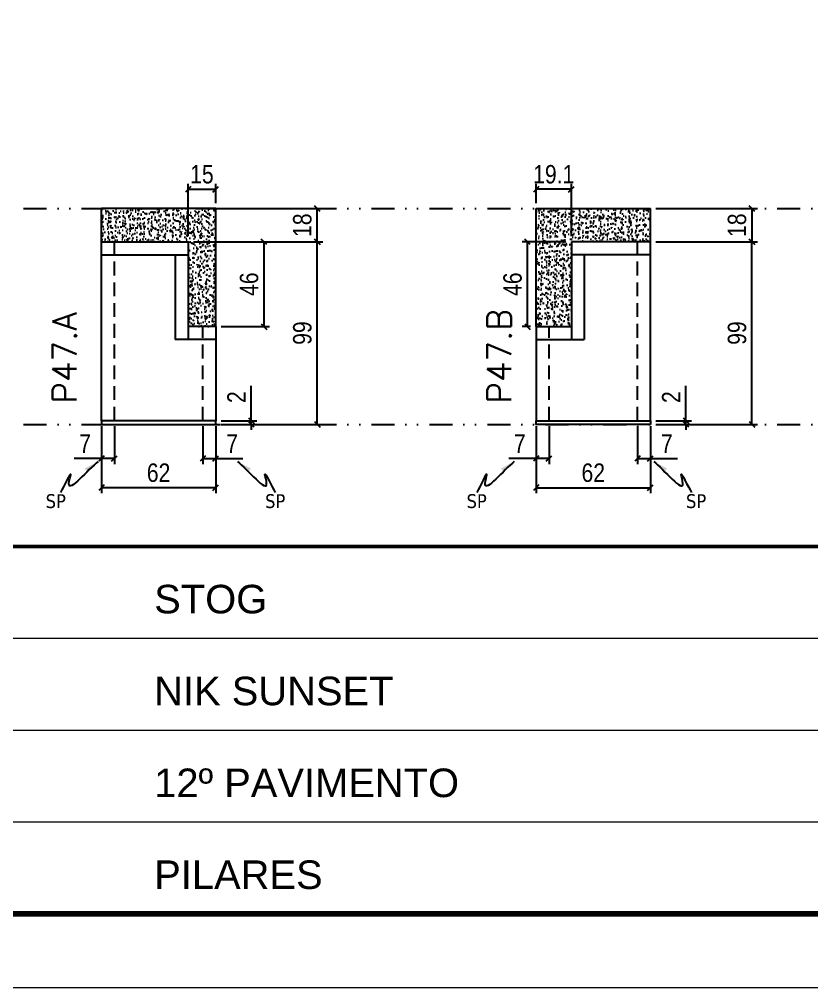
# Model space of a CAD drawing. Extents: x 808 to 7089, y -98 to 17032.
# Drawn here: x 1434 to 1863, y 9091 to 9616 of the extents above; entities that cross this region are included whole.
import ezdxf

# ---------------------------------------------------------------- set-up
doc = ezdxf.new("R2010")
doc.units = 0
for name, pattern in [('CONTINUO', [0]), ('DASHED', [0.75, 0.5, -0.25]), ('DIVIDE2', [0.625, 0.25, -0.125, 0, -0.125, 0, -0.125]), ('HIDDEN', [0.375, 0.25, -0.125])]:
    doc.linetypes.add(name, pattern=pattern)
for name, color, linetype in [('COTA', 241, 'Continuous'), ('Nível', 160, 'Continuous'), ('Painéis', 200, 'Continuous'), ('SARR_2.2x7', 40, 'Continuous'), ('Sarrafo de Pressão', 42, 'HIDDEN'), ('texto', 7, 'Continuous')]:
    doc.layers.add(name, color=color, linetype=linetype)
for name, color, linetype, lineweight in [('Folhas', 255, 'Continuous', 9), ('SARRAFO DE PRESSAO', 251, 'DASHED', 9), ('Texto Seção', 7, 'Continuous', 15)]:
    doc.layers.add(name, color=color, linetype=linetype, lineweight=lineweight)
doc.styles.add('ARIAL', font='arial.ttf')
doc.styles.add('COTA TECNICA', font='techl___.ttf', dxfattribs={"height": 10})
doc.styles.add('COTA TECNICA-50', font='techl___.ttf', dxfattribs={"height": 10})
doc.styles.add('REGUA-120', font='ROMANS.shx', dxfattribs={"height": 15})
doc.styles.get("Standard").update_dxf_attribs({"font": 'arial.ttf'})
doc.dimstyles.new('COTA PAINEL-50', dxfattribs={"dimtxt": 10, "dimasz": 3, "dimexe": 3, "dimexo": 3, "dimgap": 3, "dimtad": 1, "dimdec": 1, "dimzin": 12, "dimdsep": 46, "dimtxsty": 'COTA TECNICA-50', "dimblk1": 'OBLIQUE', "dimblk2": 'OBLIQUE', "dimsah": 1, "dimcen": 0.9, "dimclrd": 4, "dimclre": 4, "dimclrt": 240, "dimadec": 1, "dimazin": 3, "dimtfac": 1, "dimtdec": 1, "dimtmove": 0, "dimatfit": 3, "dimfxl": 1, "dimtolj": 1, "dimtzin": 12, "dimarcsym": 0})
doc.dimstyles.new('PAINEL', dxfattribs={"dimtxt": 10, "dimasz": 3, "dimexe": 3, "dimexo": 3, "dimgap": 3, "dimtad": 1, "dimdec": 1, "dimzin": 12, "dimdsep": 46, "dimtxsty": 'COTA TECNICA', "dimblk1": 'OBLIQUE', "dimblk2": 'OBLIQUE', "dimsah": 1, "dimcen": 0.9, "dimclrd": 4, "dimclre": 4, "dimclrt": 240, "dimadec": 1, "dimazin": 3, "dimtfac": 1, "dimtdec": 1, "dimtmove": 0, "dimatfit": 3, "dimfxl": 1, "dimtolj": 1, "dimtzin": 12, "dimarcsym": 0})
doc.dimstyles.get("Standard").update_dxf_attribs({"dimtxt": 0.18, "dimasz": 0.18, "dimexe": 0.18, "dimexo": 0.0625, "dimgap": 0.09, "dimtad": 0, "dimtih": 1, "dimtoh": 1, "dimdec": 4, "dimzin": 0, "dimdsep": 46, "dimtxsty": 'Standard', "dimcen": 0.09, "dimadec": 0, "dimazin": 0, "dimtfac": 1, "dimtdec": 4, "dimtofl": 0, "dimtmove": 0, "dimatfit": 3, "dimfxl": 1, "dimtolj": 1, "dimtzin": 0, "dimarcsym": 0})

# ---------------------------------------------------------------- blocks, each defined once
blk = doc.blocks.new('9999999999')
at = {"color": 30, "linetype": 'CONTINUO'}
for p, q in [((98564.56, 34379.64), (99583.98, 34379.64)), ((98564.56, 34329.83), (99487.98, 34329.83)), ((98564.56, 34280.02), (99487.98, 34280.02))]:
    blk.add_line(p, q, dxfattribs=at)
at = {"color": 30, "linetype": 'CONTINUO', "const_width": 2}
blk.add_lwpolyline([(99583.98, 34230.21), (99583.98, 34414.45, 0.414214), (99568.98, 34429.45), (98228.98, 34429.45, 0.414214), (98213.98, 34414.45), (98213.98, 34245.21, 0.414214), (98228.98, 34230.21), (99583.98, 34230.21)], format="xyb", dxfattribs=at)
at = {"layer": 'Folhas'}
blk.add_lwpolyline([(98138.98, 34190.21), (99623.98, 34190.21), (99623.98, 35240.21), (98138.98, 35240.21)], close=True, dxfattribs=at)
at = {"layer": 'Folhas', "color": 30, "const_width": 3}
blk.add_lwpolyline([(98213.98, 34230.21), (99583.98, 34230.21), (99583.98, 35200.21), (98213.98, 35200.21)], close=True, dxfattribs=at)
at = {"color": 7, "linetype": 'Continuous', "ltscale": 5, "style": 'ARIAL'}
for s, height, p in [('STOG', 15.483, (98837.68, 34393.13)), ('NIK SUNSET', 15.483, (98837.68, 34343.32)), ('12º PAVIMENTO', 15.4829, (98837.68, 34293.51)), ('PILARES', 15.483, (98837.68, 34243.7))]:
    blk.add_text(s, height=height, dxfattribs=at).set_placement(p)
blk = doc.blocks.new('_Oblique')
at = {"color": 0, "linetype": 'ByBlock', "lineweight": -2}
blk.add_line((-0.5, -0.5), (0.5, 0.5), dxfattribs=at)
blk = doc.blocks.new('*D1799')
at = {"layer": 'COTA', "color": 4, "lineweight": -2, "transparency": 16777216}
for p, q in [((1478.25, 9395.44), (1478.25, 9359.08)), ((1540.25, 9395.44), (1540.25, 9359.08)), ((1540.25, 9362.08), (1478.25, 9362.08))]:
    blk.add_line(p, q, dxfattribs=at)
at = {"layer": 'Defpoints', "color": 0, "transparency": 16777216}
for p in [(1478.25, 9398.44), (1540.25, 9398.44), (1478.25, 9362.08)]:
    blk.add_point(p, dxfattribs=at)
at = {"layer": 'COTA', "color": 4, "lineweight": -2, "transparency": 16777216, "xscale": 3, "yscale": 3, "zscale": 3, "rotation": 180}
blk.add_blockref('_Oblique', (1478.25, 9362.08), dxfattribs=at)
at = {"layer": 'COTA', "color": 4, "lineweight": -2, "transparency": 16777216, "xscale": 3, "yscale": 3, "zscale": 3}
blk.add_blockref('_Oblique', (1540.25, 9362.08), dxfattribs=at)
at = {"layer": 'COTA', "color": 240, "transparency": 16777216, "insert": (1509.25, 9370.18), "char_height": 10, "attachment_point": 5, "style": 'COTA TECNICA'}
blk.add_mtext('\\A1;62', dxfattribs=at)
blk = doc.blocks.new('*D1800')
at = {"layer": 'COTA', "color": 4, "lineweight": -2, "transparency": 16777216}
for p, q in [((1533.25, 9395.44), (1533.25, 9374.93)), ((1540.25, 9393.44), (1540.25, 9374.93)), ((1533.25, 9377.93), (1540.25, 9377.93)), ((1540.25, 9377.93), (1554.98, 9377.93))]:
    blk.add_line(p, q, dxfattribs=at)
at = {"layer": 'Defpoints', "color": 0, "transparency": 16777216}
for p in [(1533.25, 9398.44), (1540.25, 9396.44), (1540.25, 9377.93)]:
    blk.add_point(p, dxfattribs=at)
at = {"layer": 'COTA', "color": 4, "lineweight": -2, "transparency": 16777216, "xscale": 3, "yscale": 3, "zscale": 3, "rotation": 180}
blk.add_blockref('_Oblique', (1533.25, 9377.93), dxfattribs=at)
at = {"layer": 'COTA', "color": 4, "lineweight": -2, "transparency": 16777216, "xscale": 3, "yscale": 3, "zscale": 3}
blk.add_blockref('_Oblique', (1540.25, 9377.93), dxfattribs=at)
at = {"layer": 'COTA', "color": 240, "transparency": 16777216, "insert": (1549.11, 9386), "char_height": 10, "attachment_point": 5, "style": 'COTA TECNICA-50'}
blk.add_mtext('\\A1;7', dxfattribs=at)
blk = doc.blocks.new('*D1801')
at = {"layer": 'COTA', "color": 4, "lineweight": -2, "transparency": 16777216}
for p, q in [((1478.25, 9393.44), (1478.25, 9374.93)), ((1485.25, 9395.44), (1485.25, 9374.93)), ((1478.25, 9377.93), (1463.52, 9377.93)), ((1485.25, 9377.93), (1478.25, 9377.93))]:
    blk.add_line(p, q, dxfattribs=at)
at = {"layer": 'Defpoints', "color": 0, "transparency": 16777216}
for p in [(1485.25, 9398.44), (1478.25, 9396.44), (1478.25, 9377.93)]:
    blk.add_point(p, dxfattribs=at)
at = {"layer": 'COTA', "color": 4, "lineweight": -2, "transparency": 16777216, "xscale": 3, "yscale": 3, "zscale": 3, "rotation": 180}
blk.add_blockref('_Oblique', (1478.25, 9377.93), dxfattribs=at)
at = {"layer": 'COTA', "color": 4, "lineweight": -2, "transparency": 16777216, "xscale": 3, "yscale": 3, "zscale": 3}
blk.add_blockref('_Oblique', (1485.25, 9377.93), dxfattribs=at)
at = {"layer": 'COTA', "color": 240, "transparency": 16777216, "insert": (1469.38, 9386), "char_height": 10, "attachment_point": 5, "style": 'COTA TECNICA-50'}
blk.add_mtext('\\A1;7', dxfattribs=at)
blk = doc.blocks.new('*D1802')
at = {"layer": 'COTA', "color": 4, "linetype": 'ByBlock', "lineweight": -2, "transparency": 16777216}
for p, q in [((1543.25, 9495.44), (1598.33, 9495.44)), ((1595.33, 9396.44), (1595.33, 9495.44)), ((1543.25, 9396.44), (1598.33, 9396.44))]:
    blk.add_line(p, q, dxfattribs=at)
at = {"layer": 'Defpoints', "color": 0, "linetype": 'ByBlock', "transparency": 16777216}
for p in [(1540.25, 9495.44), (1595.33, 9495.44), (1540.25, 9396.44)]:
    blk.add_point(p, dxfattribs=at)
at = {"layer": 'COTA', "color": 4, "linetype": 'ByBlock', "lineweight": -2, "transparency": 16777216, "xscale": 3, "yscale": 3, "zscale": 3}
for p, rotation in [((1595.33, 9495.44), 90), ((1595.33, 9396.44), 270)]:
    blk.add_blockref('_Oblique', p, dxfattribs=dict(at, rotation=rotation))
at = {"layer": 'COTA', "color": 240, "linetype": 'ByBlock', "transparency": 16777216, "insert": (1587.24, 9445.94), "char_height": 10, "attachment_point": 5, "rotation": 90, "style": 'COTA TECNICA'}
blk.add_mtext('\\A1;99', dxfattribs=at)
blk = doc.blocks.new('*D1803')
at = {"layer": 'COTA', "color": 4, "lineweight": -2, "transparency": 16777216}
for p, q in [((1559.5, 9398.44), (1559.5, 9417.24)), ((1543.25, 9398.44), (1562.5, 9398.44)), ((1559.5, 9396.44), (1559.5, 9398.44)), ((1543.25, 9396.44), (1562.5, 9396.44)), ((1559.5, 9396.44), (1559.5, 9393.44))]:
    blk.add_line(p, q, dxfattribs=at)
at = {"layer": 'Defpoints', "color": 0, "transparency": 16777216}
for p in [(1540.25, 9398.44), (1540.25, 9396.44), (1559.5, 9396.44)]:
    blk.add_point(p, dxfattribs=at)
at = {"layer": 'COTA', "color": 4, "lineweight": -2, "transparency": 16777216, "xscale": 3, "yscale": 3, "zscale": 3}
for p, rotation in [((1559.5, 9398.44), 270), ((1559.5, 9396.44), 90)]:
    blk.add_blockref('_Oblique', p, dxfattribs=dict(at, rotation=rotation))
at = {"layer": 'COTA', "color": 240, "transparency": 16777216, "insert": (1551.5, 9411.19), "char_height": 10, "attachment_point": 5, "rotation": 90, "style": 'COTA TECNICA-50'}
blk.add_mtext('\\A1;2', dxfattribs=at)
blk = doc.blocks.new('*D1804')
at = {"layer": 'COTA', "color": 4, "linetype": 'ByBlock', "lineweight": -2, "transparency": 16777216}
for p, q in [((1543.25, 9495.44), (1598.33, 9495.44)), ((1595.33, 9396.44), (1595.33, 9495.44)), ((1543.25, 9396.44), (1598.33, 9396.44))]:
    blk.add_line(p, q, dxfattribs=at)
at = {"layer": 'Defpoints', "color": 0, "linetype": 'ByBlock', "transparency": 16777216}
for p in [(1540.25, 9495.44), (1595.33, 9495.44), (1540.25, 9396.44)]:
    blk.add_point(p, dxfattribs=at)
at = {"layer": 'COTA', "color": 4, "linetype": 'ByBlock', "lineweight": -2, "transparency": 16777216, "xscale": 3, "yscale": 3, "zscale": 3}
for p, rotation in [((1595.33, 9495.44), 90), ((1595.33, 9396.44), 270)]:
    blk.add_blockref('_Oblique', p, dxfattribs=dict(at, rotation=rotation))
at = {"layer": 'COTA', "color": 240, "linetype": 'ByBlock', "transparency": 16777216, "insert": (1587.24, 9445.94), "char_height": 10, "attachment_point": 5, "rotation": 90, "style": 'COTA TECNICA'}
blk.add_mtext('\\A1;99', dxfattribs=at)
blk = doc.blocks.new('*D1782')
at = {"layer": 'COTA', "color": 4, "lineweight": -2, "transparency": 16777216}
for p, q in [((1714.01, 9395.44), (1714.01, 9359.08)), ((1776.01, 9395.44), (1776.01, 9359.08)), ((1714.01, 9362.08), (1776.01, 9362.08))]:
    blk.add_line(p, q, dxfattribs=at)
at = {"layer": 'Defpoints', "color": 0, "transparency": 16777216}
for p in [(1714.01, 9398.44), (1776.01, 9398.44), (1776.01, 9362.08)]:
    blk.add_point(p, dxfattribs=at)
at = {"layer": 'COTA', "color": 4, "lineweight": -2, "transparency": 16777216, "xscale": 3, "yscale": 3, "zscale": 3, "rotation": 180}
blk.add_blockref('_Oblique', (1714.01, 9362.08), dxfattribs=at)
at = {"layer": 'COTA', "color": 4, "lineweight": -2, "transparency": 16777216, "xscale": 3, "yscale": 3, "zscale": 3}
blk.add_blockref('_Oblique', (1776.01, 9362.08), dxfattribs=at)
at = {"layer": 'COTA', "color": 240, "transparency": 16777216, "insert": (1745.01, 9370.18), "char_height": 10, "attachment_point": 5, "style": 'COTA TECNICA'}
blk.add_mtext('\\A1;62', dxfattribs=at)
blk = doc.blocks.new('*D1783')
at = {"layer": 'COTA', "color": 4, "lineweight": -2, "transparency": 16777216}
for p, q in [((1714.01, 9393.44), (1714.01, 9374.93)), ((1721.01, 9395.44), (1721.01, 9374.93)), ((1714.01, 9377.93), (1699.28, 9377.93)), ((1721.01, 9377.93), (1714.01, 9377.93))]:
    blk.add_line(p, q, dxfattribs=at)
at = {"layer": 'Defpoints', "color": 0, "transparency": 16777216}
for p in [(1721.01, 9398.44), (1714.01, 9396.44), (1714.01, 9377.93)]:
    blk.add_point(p, dxfattribs=at)
at = {"layer": 'COTA', "color": 4, "lineweight": -2, "transparency": 16777216, "xscale": 3, "yscale": 3, "zscale": 3, "rotation": 180}
blk.add_blockref('_Oblique', (1714.01, 9377.93), dxfattribs=at)
at = {"layer": 'COTA', "color": 4, "lineweight": -2, "transparency": 16777216, "xscale": 3, "yscale": 3, "zscale": 3}
blk.add_blockref('_Oblique', (1721.01, 9377.93), dxfattribs=at)
at = {"layer": 'COTA', "color": 240, "transparency": 16777216, "insert": (1705.15, 9386), "char_height": 10, "attachment_point": 5, "style": 'COTA TECNICA-50'}
blk.add_mtext('\\A1;7', dxfattribs=at)
blk = doc.blocks.new('*D1784')
at = {"layer": 'COTA', "color": 4, "lineweight": -2, "transparency": 16777216}
for p, q in [((1769.01, 9395.44), (1769.01, 9374.93)), ((1776.01, 9393.44), (1776.01, 9374.93)), ((1769.01, 9377.93), (1776.01, 9377.93)), ((1776.01, 9377.93), (1790.74, 9377.93))]:
    blk.add_line(p, q, dxfattribs=at)
at = {"layer": 'Defpoints', "color": 0, "transparency": 16777216}
for p in [(1769.01, 9398.44), (1776.01, 9396.44), (1776.01, 9377.93)]:
    blk.add_point(p, dxfattribs=at)
at = {"layer": 'COTA', "color": 4, "lineweight": -2, "transparency": 16777216, "xscale": 3, "yscale": 3, "zscale": 3, "rotation": 180}
blk.add_blockref('_Oblique', (1769.01, 9377.93), dxfattribs=at)
at = {"layer": 'COTA', "color": 4, "lineweight": -2, "transparency": 16777216, "xscale": 3, "yscale": 3, "zscale": 3}
blk.add_blockref('_Oblique', (1776.01, 9377.93), dxfattribs=at)
at = {"layer": 'COTA', "color": 240, "transparency": 16777216, "insert": (1784.88, 9386), "char_height": 10, "attachment_point": 5, "style": 'COTA TECNICA-50'}
blk.add_mtext('\\A1;7', dxfattribs=at)
blk = doc.blocks.new('*D1785')
at = {"layer": 'COTA', "color": 4, "linetype": 'ByBlock', "lineweight": -2, "transparency": 16777216}
for p, q in [((1779.01, 9495.44), (1834.09, 9495.44)), ((1831.09, 9396.44), (1831.09, 9495.44)), ((1779.01, 9396.44), (1834.09, 9396.44))]:
    blk.add_line(p, q, dxfattribs=at)
at = {"layer": 'Defpoints', "color": 0, "linetype": 'ByBlock', "transparency": 16777216}
for p in [(1776.01, 9495.44), (1831.09, 9495.44), (1776.01, 9396.44)]:
    blk.add_point(p, dxfattribs=at)
at = {"layer": 'COTA', "color": 4, "linetype": 'ByBlock', "lineweight": -2, "transparency": 16777216, "xscale": 3, "yscale": 3, "zscale": 3}
for p, rotation in [((1831.09, 9495.44), 90), ((1831.09, 9396.44), 270)]:
    blk.add_blockref('_Oblique', p, dxfattribs=dict(at, rotation=rotation))
at = {"layer": 'COTA', "color": 240, "linetype": 'ByBlock', "transparency": 16777216, "insert": (1823.01, 9445.94), "char_height": 10, "attachment_point": 5, "rotation": 90, "style": 'COTA TECNICA'}
blk.add_mtext('\\A1;99', dxfattribs=at)
blk = doc.blocks.new('*D1786')
at = {"layer": 'COTA', "color": 4, "lineweight": -2, "transparency": 16777216}
for p, q in [((1795.27, 9398.44), (1795.27, 9417.24)), ((1779.01, 9398.44), (1798.27, 9398.44)), ((1795.27, 9396.44), (1795.27, 9398.44)), ((1779.01, 9396.44), (1798.27, 9396.44)), ((1795.27, 9396.44), (1795.27, 9393.44))]:
    blk.add_line(p, q, dxfattribs=at)
at = {"layer": 'Defpoints', "color": 0, "transparency": 16777216}
for p in [(1776.01, 9398.44), (1776.01, 9396.44), (1795.27, 9396.44)]:
    blk.add_point(p, dxfattribs=at)
at = {"layer": 'COTA', "color": 4, "lineweight": -2, "transparency": 16777216, "xscale": 3, "yscale": 3, "zscale": 3}
for p, rotation in [((1795.27, 9398.44), 270), ((1795.27, 9396.44), 90)]:
    blk.add_blockref('_Oblique', p, dxfattribs=dict(at, rotation=rotation))
at = {"layer": 'COTA', "color": 240, "transparency": 16777216, "insert": (1787.27, 9411.19), "char_height": 10, "attachment_point": 5, "rotation": 90, "style": 'COTA TECNICA-50'}
blk.add_mtext('\\A1;2', dxfattribs=at)
blk = doc.blocks.new('*D1787')
at = {"layer": 'COTA', "color": 4, "linetype": 'ByBlock', "lineweight": -2, "transparency": 16777216}
for p, q in [((1779.01, 9495.44), (1834.09, 9495.44)), ((1831.09, 9396.44), (1831.09, 9495.44)), ((1779.01, 9396.44), (1834.09, 9396.44))]:
    blk.add_line(p, q, dxfattribs=at)
at = {"layer": 'Defpoints', "color": 0, "linetype": 'ByBlock', "transparency": 16777216}
for p in [(1776.01, 9495.44), (1831.09, 9495.44), (1776.01, 9396.44)]:
    blk.add_point(p, dxfattribs=at)
at = {"layer": 'COTA', "color": 4, "linetype": 'ByBlock', "lineweight": -2, "transparency": 16777216, "xscale": 3, "yscale": 3, "zscale": 3}
for p, rotation in [((1831.09, 9495.44), 90), ((1831.09, 9396.44), 270)]:
    blk.add_blockref('_Oblique', p, dxfattribs=dict(at, rotation=rotation))
at = {"layer": 'COTA', "color": 240, "linetype": 'ByBlock', "transparency": 16777216, "insert": (1823.01, 9445.94), "char_height": 10, "attachment_point": 5, "rotation": 90, "style": 'COTA TECNICA'}
blk.add_mtext('\\A1;99', dxfattribs=at)
blk = doc.blocks.new('*D1790')
at = {"layer": 'COTA', "color": 4, "lineweight": -2, "transparency": 16777216}
for p, q in [((1779.01, 9513.44), (1834.09, 9513.44)), ((1831.09, 9513.44), (1831.09, 9495.44)), ((1779.01, 9495.44), (1834.09, 9495.44))]:
    blk.add_line(p, q, dxfattribs=at)
at = {"layer": 'Defpoints', "color": 0, "transparency": 16777216}
for p in [(1776.01, 9513.44), (1776.01, 9495.44), (1831.09, 9495.44)]:
    blk.add_point(p, dxfattribs=at)
at = {"layer": 'COTA', "color": 4, "lineweight": -2, "transparency": 16777216, "xscale": 3, "yscale": 3, "zscale": 3}
for p, rotation in [((1831.09, 9513.44), 90), ((1831.09, 9495.44), 270)]:
    blk.add_blockref('_Oblique', p, dxfattribs=dict(at, rotation=rotation))
at = {"layer": 'COTA', "color": 240, "transparency": 16777216, "insert": (1823, 9504.44), "char_height": 10, "attachment_point": 5, "rotation": 90, "style": 'COTA TECNICA-50'}
blk.add_mtext('\\A1;18', dxfattribs=at)
blk = doc.blocks.new('*D1791')
at = {"layer": 'COTA', "color": 4, "lineweight": -2, "transparency": 16777216}
for p, q in [((1529.25, 9513.44), (1598.33, 9513.44)), ((1595.33, 9495.44), (1595.33, 9513.44)), ((1543.25, 9495.44), (1598.33, 9495.44))]:
    blk.add_line(p, q, dxfattribs=at)
at = {"layer": 'Defpoints', "color": 0, "transparency": 16777216}
for p in [(1526.25, 9513.44), (1595.33, 9513.44), (1540.25, 9495.44)]:
    blk.add_point(p, dxfattribs=at)
at = {"layer": 'COTA', "color": 4, "lineweight": -2, "transparency": 16777216, "xscale": 3, "yscale": 3, "zscale": 3}
for p, rotation in [((1595.33, 9513.44), 90), ((1595.33, 9495.44), 270)]:
    blk.add_blockref('_Oblique', p, dxfattribs=dict(at, rotation=rotation))
at = {"layer": 'COTA', "color": 240, "transparency": 16777216, "insert": (1587.23, 9504.44), "char_height": 10, "attachment_point": 5, "rotation": 90, "style": 'COTA TECNICA-50'}
blk.add_mtext('\\A1;18', dxfattribs=at)
blk = doc.blocks.new('*D1809')
at = {"layer": 'COTA', "color": 4, "lineweight": -2, "transparency": 16777216}
for p, q in [((1528.25, 9495.44), (1569.46, 9495.44)), ((1566.46, 9449.44), (1566.46, 9495.44)), ((1543.25, 9449.44), (1569.46, 9449.44))]:
    blk.add_line(p, q, dxfattribs=at)
at = {"layer": 'Defpoints', "color": 0, "transparency": 16777216}
for p in [(1525.25, 9495.44), (1566.46, 9495.44), (1540.25, 9449.44)]:
    blk.add_point(p, dxfattribs=at)
at = {"layer": 'COTA', "color": 4, "lineweight": -2, "transparency": 16777216, "xscale": 3, "yscale": 3, "zscale": 3}
for p, rotation in [((1566.46, 9495.44), 90), ((1566.46, 9449.44), 270)]:
    blk.add_blockref('_Oblique', p, dxfattribs=dict(at, rotation=rotation))
at = {"layer": 'COTA', "color": 240, "transparency": 16777216, "insert": (1558.36, 9472.44), "char_height": 10, "attachment_point": 5, "rotation": 90, "style": 'COTA TECNICA'}
blk.add_mtext('\\A1;46', dxfattribs=at)
blk = doc.blocks.new('*D1810')
at = {"layer": 'COTA', "color": 4, "lineweight": -2, "transparency": 16777216}
for p, q in [((1525.25, 9498.44), (1525.25, 9526.89)), ((1525.25, 9523.89), (1540.25, 9523.89)), ((1540.25, 9516.44), (1540.25, 9526.89))]:
    blk.add_line(p, q, dxfattribs=at)
at = {"layer": 'Defpoints', "color": 0, "transparency": 16777216}
for p in [(1540.25, 9523.89), (1540.25, 9513.44), (1525.25, 9495.44)]:
    blk.add_point(p, dxfattribs=at)
at = {"layer": 'COTA', "color": 4, "lineweight": -2, "transparency": 16777216, "xscale": 3, "yscale": 3, "zscale": 3, "rotation": 180}
blk.add_blockref('_Oblique', (1525.25, 9523.89), dxfattribs=at)
at = {"layer": 'COTA', "color": 4, "lineweight": -2, "transparency": 16777216, "xscale": 3, "yscale": 3, "zscale": 3}
blk.add_blockref('_Oblique', (1540.25, 9523.89), dxfattribs=at)
at = {"layer": 'COTA', "color": 240, "transparency": 16777216, "insert": (1532.75, 9532), "char_height": 10, "attachment_point": 5, "style": 'COTA TECNICA'}
blk.add_mtext('\\A1;15', dxfattribs=at)
blk = doc.blocks.new('*D1811')
at = {"layer": 'COTA', "color": 4, "lineweight": -2, "transparency": 16777216}
for p, q in [((1730.11, 9495.44), (1706.37, 9495.44)), ((1709.37, 9449.44), (1709.37, 9495.44)), ((1711.01, 9449.44), (1706.37, 9449.44))]:
    blk.add_line(p, q, dxfattribs=at)
at = {"layer": 'Defpoints', "color": 0, "transparency": 16777216}
for p in [(1709.37, 9495.44), (1733.11, 9495.44), (1714.01, 9449.44)]:
    blk.add_point(p, dxfattribs=at)
at = {"layer": 'COTA', "color": 4, "lineweight": -2, "transparency": 16777216, "xscale": 3, "yscale": 3, "zscale": 3}
for p, rotation in [((1709.37, 9495.44), 90), ((1709.37, 9449.44), 270)]:
    blk.add_blockref('_Oblique', p, dxfattribs=dict(at, rotation=rotation))
at = {"layer": 'COTA', "color": 240, "transparency": 16777216, "insert": (1701.27, 9472.44), "char_height": 10, "attachment_point": 5, "rotation": 90, "style": 'COTA TECNICA'}
blk.add_mtext('\\A1;46', dxfattribs=at)
blk = doc.blocks.new('*D1798')
at = {"layer": 'COTA', "color": 4, "lineweight": -2, "transparency": 16777216}
for p, q in [((1714.01, 9516.44), (1714.01, 9526.89)), ((1733.11, 9523.89), (1714.01, 9523.89)), ((1733.11, 9498.44), (1733.11, 9526.89))]:
    blk.add_line(p, q, dxfattribs=at)
at = {"layer": 'Defpoints', "color": 0, "transparency": 16777216}
for p in [(1714.01, 9523.89), (1714.01, 9513.44), (1733.11, 9495.44)]:
    blk.add_point(p, dxfattribs=at)
at = {"layer": 'COTA', "color": 4, "lineweight": -2, "transparency": 16777216, "xscale": 3, "yscale": 3, "zscale": 3, "rotation": 180}
blk.add_blockref('_Oblique', (1714.01, 9523.89), dxfattribs=at)
at = {"layer": 'COTA', "color": 4, "lineweight": -2, "transparency": 16777216, "xscale": 3, "yscale": 3, "zscale": 3}
blk.add_blockref('_Oblique', (1733.11, 9523.89), dxfattribs=at)
at = {"layer": 'COTA', "color": 240, "transparency": 16777216, "insert": (1723.56, 9531.98), "char_height": 10, "attachment_point": 5, "style": 'COTA TECNICA'}
blk.add_mtext('\\A1;19.1', dxfattribs=at)

msp = doc.modelspace()

# ---------------------------------------------------------------- hatches: boundary and pattern name
at = {"layer": 'COTA', "linetype": 'ByBlock'}
h = msp.add_hatch(dxfattribs=at)
h.set_pattern_fill('AR-CONC', color=256, scale=0.03)
h.set_pattern_definition([(50, (-4768.5, -1148.575), (5.46554, -0.4781726), [0.5715, -6.2865]), (355, (-4768.5, -1148.575), (-1.0573026, 5.7317054), [0.4572, -5.0292175]), (100.451445, (-4768.0445, -1148.615), (4.4082374, 5.2535326), [0.4857003, -5.3427073]), (46.1842, (-4768.5, -1147.051), (8.1323712, -1.26127), [0.85725, -9.42975]), (96.63556, (-4767.822, -1147.156), (7.122124, 7.4227837), [0.7285507, -8.014068]), (351.18415, (-4768.5, -1147.051), (7.122124, 7.422784), [0.685799, -7.543792]), (21, (-4767.738, -1147.432), (4.5484317, -3.067956), [0.5715, -6.2865]), (326, (-4767.738, -1147.432), (1.8540609, 5.525639), [0.4572, -5.0292]), (71.451445, (-4767.359, -1147.688), (6.4024926, 2.457683), [0.4857003, -5.3426981]), (37.5, (-4768.5, -1148.5751), (0.0926581, 2.53665117), [0, -4.96824, 0, -5.1054, 0, -5.04825]), (7.5, (-4768.5, -1148.575), (2.0045899, 3.00541724), [0, -2.91084, 0, -4.85394, 0, -1.92405]), (327.5, (-4770.1993, -1148.5751), (4.06771786, -0.17186232), [0, -1.905, 0, -5.9436, 0, -7.8867]), (317.5, (-4770.9613, -1148.575), (4.4438754, 0.7627947), [0, -2.4765, 0, -3.94716, 0, -5.6007])])
h.paths.add_polyline_path([(1540.25, 9513.44), (1478.25, 9513.44), (1478.25, 9495.44), (1525.25, 9495.44), (1525.25, 9449.44), (1540.25, 9449.44)])
h = msp.add_hatch(dxfattribs=at)
h.set_pattern_fill('AR-CONC', color=256, scale=0.03)
h.set_pattern_definition([(50, (-4765.9, -1148.575), (5.46554, -0.4781726), [0.5715, -6.2865]), (355, (-4765.9, -1148.575), (-1.0573026, 5.7317054), [0.4572, -5.0292175]), (100.451445, (-4765.4445, -1148.615), (4.4082374, 5.2535326), [0.4857003, -5.3427073]), (46.1842, (-4765.9, -1147.051), (8.1323712, -1.26127), [0.85725, -9.42975]), (96.63556, (-4765.222, -1147.156), (7.122124, 7.4227837), [0.7285507, -8.014068]), (351.18415, (-4765.9, -1147.051), (7.122124, 7.422784), [0.685799, -7.543792]), (21, (-4765.138, -1147.432), (4.5484317, -3.067956), [0.5715, -6.2865]), (326, (-4765.138, -1147.432), (1.8540609, 5.525639), [0.4572, -5.0292]), (71.451445, (-4764.759, -1147.688), (6.4024926, 2.457683), [0.4857003, -5.3426981]), (37.5, (-4765.9, -1148.5751), (0.0926581, 2.53665117), [0, -4.96824, 0, -5.1054, 0, -5.04825]), (7.5, (-4765.9, -1148.575), (2.0045899, 3.00541724), [0, -2.91084, 0, -4.85394, 0, -1.92405]), (327.5, (-4767.5993, -1148.5751), (4.06771786, -0.17186232), [0, -1.905, 0, -5.9436, 0, -7.8867]), (317.5, (-4768.3613, -1148.575), (4.4438754, 0.7627947), [0, -2.4765, 0, -3.94716, 0, -5.6007])])
h.paths.add_polyline_path([(1733.11, 9495.44), (1776.01, 9495.44), (1776.01, 9513.44), (1714.01, 9513.44), (1714.01, 9449.44), (1733.11, 9449.44)])

# ---------------------------------------------------------------- linework, layer by layer
for p, q in [((1478.25, 9495.44), (1478.25, 9513.44)), ((1540.25, 9513.44), (1478.25, 9513.44)), ((1540.25, 9513.44), (1540.25, 9513.44)), ((1540.25, 9449.44), (1540.25, 9513.44)), ((1714.01, 9513.44), (1714.01, 9513.44)), ((1714.01, 9449.44), (1714.01, 9513.44)), ((1714.01, 9513.44), (1776.01, 9513.44)), ((1776.01, 9495.44), (1776.01, 9513.44))]:
    msp.add_line(p, q, dxfattribs=at)
at = {"layer": 'Nível', "color": 4, "linetype": 'DIVIDE2', "ltscale": 50}
for p, q in [((1310.16, 9513.44), (2253.17, 9513.44)), ((1310.16, 9396.44), (2253.17, 9396.44))]:
    msp.add_line(p, q, dxfattribs=at)
at = {"layer": 'Painéis'}
for p, q in [((1478.25, 9495.44), (1525.25, 9495.44)), ((1478.25, 9398.44), (1478.25, 9495.44)), ((1525.25, 9495.44), (1525.25, 9449.44)), ((1776.01, 9495.44), (1733.11, 9495.44)), ((1733.11, 9495.44), (1733.11, 9449.44)), ((1776.01, 9398.44), (1776.01, 9495.44)), ((1540.25, 9449.44), (1525.25, 9449.44)), ((1540.25, 9449.44), (1540.25, 9398.44)), ((1714.01, 9449.44), (1714.01, 9398.44)), ((1714.01, 9449.44), (1733.11, 9449.44)), ((1540.25, 9398.44), (1478.25, 9398.44)), ((1714.01, 9398.44), (1776.01, 9398.44))]:
    msp.add_line(p, q, dxfattribs=at)
for points in [[(1478.25, 9396.44), (1540.25, 9396.44), (1540.25, 9398.44), (1478.25, 9398.44)], [(1776.01, 9396.44), (1714.01, 9396.44), (1714.01, 9398.44), (1776.01, 9398.44)]]:
    msp.add_lwpolyline(points, close=True, dxfattribs=at)
at = {"layer": 'SARR_2.2x7'}
for p, q in [((1478.25, 9488.44), (1525.25, 9488.44)), ((1518.25, 9488.44), (1518.25, 9442.44)), ((1776.01, 9488.44), (1733.11, 9488.44)), ((1740.11, 9488.44), (1740.11, 9442.44)), ((1525.25, 9449.44), (1525.25, 9442.44)), ((1733.11, 9449.44), (1733.11, 9442.44)), ((1540.25, 9442.44), (1518.25, 9442.44)), ((1714.01, 9442.44), (1740.11, 9442.44))]:
    msp.add_line(p, q, dxfattribs=at)
at = {"layer": 'Sarrafo de Pressão', "ltscale": 30}
for p, q in [((1485.25, 9398.44), (1485.25, 9495.44)), ((1769.01, 9398.44), (1769.01, 9495.44)), ((1533.25, 9398.44), (1533.25, 9449.44)), ((1721.01, 9398.44), (1721.01, 9449.44))]:
    msp.add_line(p, q, dxfattribs=at)

# ---------------------------------------------------------------- block references
at = {"layer": 'SARRAFO DE PRESSAO', "color": 6, "linetype": 'ByBlock'}
msp.add_blockref('9999999999', (-97330.81, -25099.18), dxfattribs=at)

# ---------------------------------------------------------------- texts
at = {"layer": 'texto', "color": 0, "char_height": 7.5, "attachment_point": 5}
for insert in [(1453.47, 9354.76), (1572.49, 9354.76), (1681.76, 9354.76), (1800.79, 9354.76)]:
    msp.add_mtext('{\\fTahoma|b0|i0|c0|p34;\\C4;SP}', dxfattribs=dict(at, insert=insert))
at = {"layer": 'Texto Seção', "char_height": 13, "width": 285.3299, "attachment_point": 7, "rotation": 90, "style": 'REGUA-120'}
for s, insert in [('P47.A', (1464.78, 9407.69)), ('P47.B', (1700.54, 9407.69))]:
    msp.add_mtext(s, dxfattribs=dict(at, insert=insert))

# ---------------------------------------------------------------- dimensions: what is measured, and where the dimension line sits
at = {"layer": 'COTA'}
dim = msp.add_linear_dim(base=(1540.25, 9523.89), p1=(1525.25, 9495.44), p2=(1540.25, 9513.44), dimstyle='PAINEL', dxfattribs=at)
dim.commit()
dim.dimension.update_dxf_attribs({"geometry": '*D1810', "text_midpoint": (1532.75, 9523.89), "dimtype": 160})
for base, p1, p2, angle, dimstyle, picture, middle in [((1714.01, 9523.89), (1733.11, 9495.44), (1714.01, 9513.44), 180, 'PAINEL', '*D1798', (1723.56, 9523.89)), ((1559.5, 9396.44), (1540.25, 9398.44), (1540.25, 9396.44), 90, 'COTA PAINEL-50', '*D1803', (1559.5, 9411.19)), ((1795.27, 9396.44), (1776.01, 9398.44), (1776.01, 9396.44), 90, 'COTA PAINEL-50', '*D1786', (1795.27, 9411.19))]:
    dim = msp.add_linear_dim(base=base, p1=p1, p2=p2, angle=angle, dimstyle=dimstyle, dxfattribs=at)
    dim.commit()
    dim.dimension.update_dxf_attribs({"geometry": picture, "text_midpoint": middle, "dimtype": 160})
for base, p1, p2, angle, dimstyle, picture, middle in [((1595.33, 9513.44), (1540.25, 9495.44), (1526.25, 9513.44), 90, 'COTA PAINEL-50', '*D1791', (1587.23, 9504.44)), ((1831.09, 9495.44), (1776.01, 9513.44), (1776.01, 9495.44), 90, 'COTA PAINEL-50', '*D1790', (1823, 9504.44)), ((1566.46, 9495.44), (1540.25, 9449.44), (1525.25, 9495.44), 90, 'PAINEL', '*D1809', (1558.36, 9472.44)), ((1709.37, 9495.44), (1714.01, 9449.44), (1733.11, 9495.44), 90, 'PAINEL', '*D1811', (1701.27, 9472.44)), ((1478.25, 9377.93), (1485.25, 9398.44), (1478.25, 9396.44), 180, 'COTA PAINEL-50', '*D1801', (1469.38, 9386)), ((1714.01, 9377.93), (1721.01, 9398.44), (1714.01, 9396.44), 180, 'COTA PAINEL-50', '*D1783', (1705.15, 9386))]:
    dim = msp.add_linear_dim(base=base, p1=p1, p2=p2, angle=angle, dimstyle=dimstyle, dxfattribs=at)
    dim.commit()
    dim.dimension.update_dxf_attribs({"geometry": picture, "text_midpoint": middle})
at = {"layer": 'COTA', "linetype": 'ByBlock'}
for p1, p2, picture, middle in [((1540.25, 9396.44), (1540.25, 9495.44), '*D1802', (1587.24, 9445.94)), ((1540.25, 9396.44), (1540.25, 9495.44), '*D1804', (1587.24, 9445.94)), ((1776.01, 9396.44), (1776.01, 9495.44), '*D1785', (1823.01, 9445.94)), ((1776.01, 9396.44), (1776.01, 9495.44), '*D1787', (1823.01, 9445.94))]:
    dim = msp.add_aligned_dim(p1=p1, p2=p2, distance=-55.08, dimstyle='PAINEL', dxfattribs=at)
    dim.commit()
    dim.dimension.update_dxf_attribs({"geometry": picture, "text_midpoint": middle})
at = {"layer": 'COTA'}
dim = msp.add_linear_dim(base=(1478.25, 9362.08), p1=(1540.25, 9398.44), p2=(1478.25, 9398.44), angle=180, dimstyle='PAINEL', override={"dimarcsym": 2}, dxfattribs=at)
dim.commit()
dim.dimension.update_dxf_attribs({"geometry": '*D1799', "text_midpoint": (1509.25, 9370.18)})
for base, p1, p2, picture, middle in [((1540.25, 9377.93), (1533.25, 9398.44), (1540.25, 9396.44), '*D1800', (1549.11, 9386)), ((1776.01, 9377.93), (1769.01, 9398.44), (1776.01, 9396.44), '*D1784', (1784.88, 9386))]:
    dim = msp.add_linear_dim(base=base, p1=p1, p2=p2, dimstyle='COTA PAINEL-50', dxfattribs=at)
    dim.commit()
    dim.dimension.update_dxf_attribs({"geometry": picture, "text_midpoint": middle})
dim = msp.add_linear_dim(base=(1776.01, 9362.08), p1=(1714.01, 9398.44), p2=(1776.01, 9398.44), dimstyle='PAINEL', override={"dimarcsym": 2}, dxfattribs=at)
dim.commit()
dim.dimension.update_dxf_attribs({"geometry": '*D1782', "text_midpoint": (1745.01, 9370.18)})

# ---------------------------------------------------------------- leaders
at = {"layer": 'COTA', "path_type": 1}
for points in [[(1476.42, 9376.26), (1460.63, 9364.42), (1461.56, 9369.23), (1456, 9359.45)], [(1552.08, 9376.26), (1567.86, 9364.42), (1566.94, 9369.23), (1572.49, 9359.45)], [(1702.18, 9376.26), (1686.4, 9364.42), (1687.32, 9369.23), (1681.77, 9359.45)], [(1777.84, 9376.26), (1793.63, 9364.42), (1792.7, 9369.23), (1798.25, 9359.45)]]:
    msp.add_leader(points, dimstyle='Standard', override={"dimasz": 8}, dxfattribs=at)

doc.saveas('drawing.dxf')
